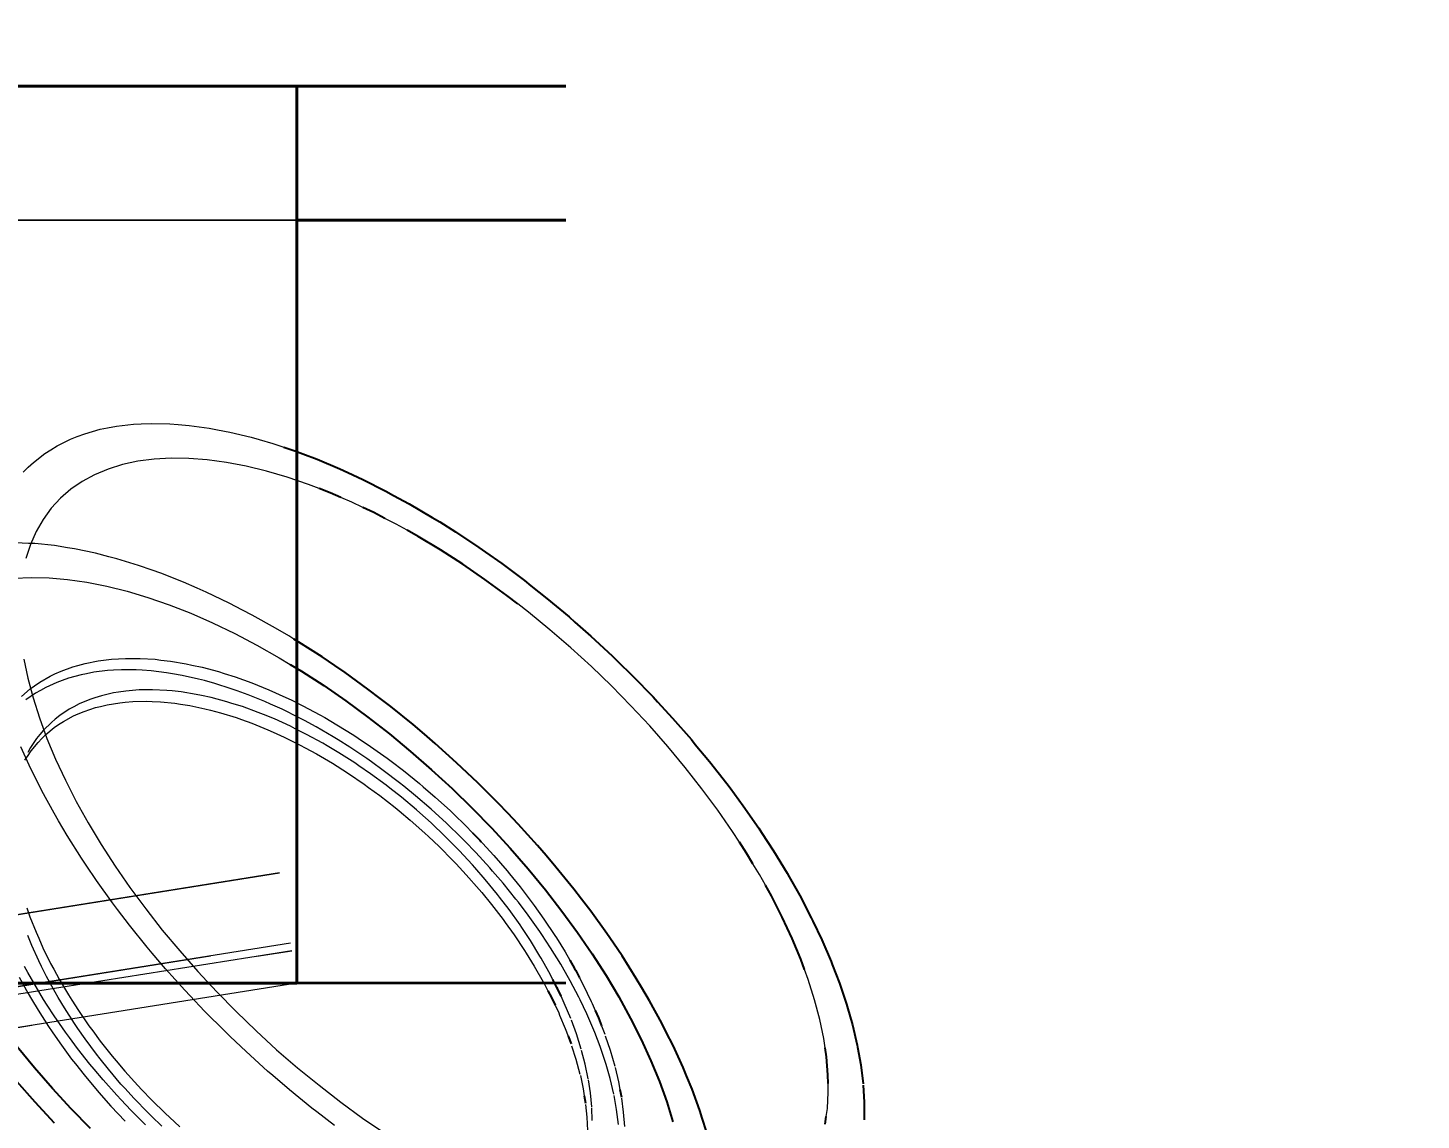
# Model space of a CAD drawing. Header units: millimetres. Extents: x -86814 to -77113, y 29520 to 42516.
# Drawn here: x -79821.1 to -79432.7, y 41516.6 to 41821.1 of the extents above; entities that cross this region are included whole.
import ezdxf

# ---------------------------------------------------------------- set-up
doc = ezdxf.new("R2010")
doc.units = ezdxf.units.MM
doc.linetypes.add('HIDDEN_50', pattern=[225, 150, -75])
for name, color, linetype, lineweight in [('DIMENSIONS', 3, 'Continuous', 18), ('PLATE_HIDDEN', 8, 'HIDDEN_50', 18), ('PLATE_VISIBLE', 7, 'Continuous', 35), ('PROFILE_HIDDEN', 9, 'HIDDEN_50', 18), ('PROFILE_VISIBLE', 4, 'Continuous', 25)]:
    doc.layers.add(name, color=color, linetype=linetype, lineweight=lineweight)
doc.styles.add('OpenSansCondensed-Light', font='OpenSansCondensed-Light.ttf')
doc.dimstyles.new('DIM_1_50', dxfattribs={"dimscale": 50, "dimtxt": 2.5, "dimasz": 2.5, "dimexe": 1.5, "dimexo": 1.5, "dimgap": 1, "dimtad": 1, "dimdec": 0, "dimzin": 12, "dimdsep": 46, "dimtxsty": 'OpenSansCondensed-Light', "dimtsz": 0.00125, "dimcen": 2.5, "dimclrd": 3, "dimclre": 3, "dimclrt": 3, "dimazin": 3, "dimtfac": 0.5, "dimtmove": 2, "dimatfit": 3})

msp = doc.modelspace()

# ---------------------------------------------------------------- linework, layer by layer
at = {"layer": 'PLATE_HIDDEN'}
for p, q in [((-83219.54, 41767.51), (-79746.03, 41767.51)), ((-79746.03, 41767.51), (-83219.54, 41767.51)), ((-83219.54, 41767.51), (-79746.03, 41767.51)), ((-79746.03, 41767.51), (-83219.54, 41767.51)), ((-79746.06, 41554.85), (-79746.06, 41689.85)), ((-79746.06, 41689.85), (-79746.06, 41554.85)), ((-79746.06, 41649.85), (-79746.06, 41554.85)), ((-79746.06, 41649.85), (-79746.06, 41554.85)), ((-79746.06, 41649.85), (-79746.06, 41554.85)), ((-79746.06, 41649.85), (-79746.06, 41554.85)), ((-79746.06, 41554.85), (-79746.06, 41649.85)), ((-79746.06, 41554.85), (-79746.06, 41649.85)), ((-79746.06, 41554.85), (-79746.06, 41649.85)), ((-79746.06, 41554.85), (-79746.06, 41649.85)), ((-79746.06, 41649.85), (-79746.06, 41554.85)), ((-79746.06, 41649.85), (-79746.06, 41554.85)), ((-79746.06, 41649.85), (-79746.06, 41554.85)), ((-79746.06, 41649.85), (-79746.06, 41554.85)), ((-79746.06, 41554.85), (-79746.06, 41649.85)), ((-83204.89, 41035.62), (-79750.95, 41585.54)), ((-79750.95, 41585.54), (-82755.88, 41107.11)), ((-79750.95, 41585.54), (-82755.88, 41107.11)), ((-82755.88, 41107.11), (-79750.95, 41585.54)), ((-83029.08, 41043.55), (-79747.83, 41565.98)), ((-79747.83, 41565.98), (-79969.87, 41530.63)), ((-79747.5, 41563.85), (-79979.4, 41526.93)), ((-79979.4, 41526.93), (-79747.5, 41563.85)), ((-82972.71, 41554.85), (-79746.06, 41554.85)), ((-82936.15, 41554.85), (-79730.98, 41554.85)), ((-79746.06, 41554.85), (-81248.05, 41554.85)), ((-79746.06, 41554.85), (-81248.05, 41554.85)), ((-79746.06, 41554.85), (-81248.05, 41554.85)), ((-79746.06, 41554.85), (-81246.06, 41554.85)), ((-79968.1, 41519.5), (-79746.06, 41554.85)), ((-79746.06, 41554.85), (-79968.1, 41519.5)), ((-79968.1, 41519.5), (-79746.06, 41554.85)), ((-79968.1, 41519.5), (-79746.06, 41554.85)), ((-79746.06, 41554.85), (-79968.1, 41519.5)), ((-79968.1, 41519.5), (-79746.06, 41554.85)), ((-79746.06, 41554.85), (-79968.1, 41519.5)), ((-79746.06, 41554.85), (-79880.56, 41554.85)), ((-79730.98, 41554.85), (-79880.56, 41554.85)), ((-79821.06, 41554.85), (-79671.07, 41554.85)), ((-79821.06, 41554.85), (-79671.07, 41554.85)), ((-79671.07, 41554.85), (-79821.06, 41554.85)), ((-79746.06, 41554.85), (-79810.72, 41554.85)), ((-79746.06, 41554.85), (-79810.72, 41554.85)), ((-79810.72, 41554.85), (-79746.06, 41554.85))]:
    msp.add_line(p, q, dxfattribs=at)
at = {"layer": 'PLATE_VISIBLE'}
for p, q in [((-79746.06, 41804.85), (-83204.57, 41804.85)), ((-79746.06, 41804.85), (-83204.57, 41804.85)), ((-83204.57, 41804.85), (-79746.06, 41804.85)), ((-83204.55, 41804.85), (-79671.07, 41804.85)), ((-79671.07, 41804.85), (-83204.55, 41804.85)), ((-82920.62, 41804.85), (-79671.07, 41804.85)), ((-79671.07, 41804.85), (-82920.62, 41804.85)), ((-81248.05, 41804.85), (-79746.06, 41804.85)), ((-81248.05, 41804.85), (-79746.06, 41804.85)), ((-81248.05, 41804.85), (-79746.06, 41804.85)), ((-81248.05, 41804.85), (-79746.06, 41804.85)), ((-81248.05, 41804.85), (-79746.06, 41804.85)), ((-79746.06, 41804.85), (-81248.05, 41804.85)), ((-79746.06, 41804.85), (-81246.06, 41804.85)), ((-81246.06, 41804.85), (-79746.06, 41804.85)), ((-79671.07, 41804.85), (-79821.06, 41804.85)), ((-79821.06, 41804.85), (-79671.07, 41804.85)), ((-79821.06, 41804.85), (-79671.07, 41804.85)), ((-79671.07, 41804.85), (-79821.06, 41804.85)), ((-79671.07, 41804.85), (-79821.06, 41804.85)), ((-79821.06, 41804.85), (-79671.07, 41804.85)), ((-79746.06, 41804.85), (-79746.06, 41649.85)), ((-79746.06, 41804.85), (-79746.06, 41649.85)), ((-79746.06, 41804.85), (-79746.06, 41649.85)), ((-79746.06, 41804.85), (-79746.06, 41649.85)), ((-79746.06, 41649.85), (-79746.06, 41804.85)), ((-79746.06, 41554.85), (-79746.06, 41804.85)), ((-79746.06, 41804.85), (-79746.06, 41554.85)), ((-79746.06, 41649.85), (-79746.06, 41804.85)), ((-79746.06, 41649.85), (-79746.06, 41804.85)), ((-79746.06, 41649.85), (-79746.06, 41804.85)), ((-79746.06, 41689.85), (-79746.06, 41804.85)), ((-79746.06, 41804.85), (-79746.06, 41649.85)), ((-79746.06, 41804.85), (-79746.06, 41649.85)), ((-79746.06, 41804.85), (-79746.06, 41649.85)), ((-79746.06, 41804.85), (-79746.06, 41649.85)), ((-79746.06, 41804.85), (-79746.06, 41689.85)), ((-79746.06, 41649.85), (-79746.06, 41804.85)), ((-79746.03, 41767.51), (-79671.07, 41767.51)), ((-79671.07, 41767.51), (-79746.03, 41767.51)), ((-79746.03, 41767.51), (-79671.07, 41767.51)), ((-79671.07, 41767.51), (-79746.03, 41767.51)), ((-79851.06, 41554.85), (-79746.06, 41554.85)), ((-79810.72, 41554.85), (-79850.51, 41554.85)), ((-79810.72, 41554.85), (-79850.51, 41554.85)), ((-79850.51, 41554.85), (-79810.72, 41554.85)), ((-79671.07, 41554.85), (-79821.06, 41554.85))]:
    msp.add_line(p, q, dxfattribs=at)
at = {"layer": 'PROFILE_HIDDEN'}
for p, q in [((-79798.88, 41709.6), (-79796.39, 41710.09)), ((-79796.39, 41710.09), (-79791.63, 41710.64)), ((-79791.63, 41710.64), (-79789.47, 41710.73)), ((-79789.47, 41710.73), (-79786.65, 41710.86)), ((-79786.65, 41710.86), (-79781.45, 41710.75)), ((-79781.45, 41710.75), (-79779.2, 41710.56)), ((-79779.2, 41710.56), (-79776.06, 41710.31)), ((-79776.06, 41710.31), (-79770.48, 41709.54)), ((-79812.92, 41704.63), (-79809.18, 41706.48)), ((-79809.18, 41706.48), (-79807.32, 41707.19)), ((-79807.32, 41707.19), (-79805.18, 41708)), ((-79805.18, 41708), (-79800.91, 41709.21)), ((-79800.91, 41709.21), (-79798.88, 41709.6)), ((-79770.48, 41709.54), (-79768.19, 41709.1)), ((-79768.19, 41709.1), (-79764.74, 41708.44)), ((-79764.74, 41708.44), (-79758.85, 41707.02)), ((-79758.85, 41707.02), (-79756.54, 41706.35)), ((-79756.54, 41706.35), (-79752.82, 41705.28)), ((-79819.51, 41700.01), (-79816.36, 41702.48)), ((-79816.36, 41702.48), (-79814.7, 41703.52)), ((-79814.7, 41703.52), (-79812.92, 41704.63)), ((-79752.82, 41705.28), (-79749.75, 41704.25)), ((-79822.36, 41697.25), (-79820.94, 41698.63)), ((-79820.94, 41698.63), (-79819.51, 41700.01)), ((-79798.69, 41698.14), (-79802.44, 41696.57)), ((-79794.68, 41699.39), (-79798.69, 41698.14)), ((-79790.4, 41700.32), (-79794.68, 41699.39)), ((-79785.89, 41700.91), (-79790.4, 41700.32)), ((-79781.15, 41701.17), (-79785.89, 41700.91)), ((-79776.19, 41701.11), (-79781.15, 41701.17)), ((-79771.04, 41700.71), (-79776.19, 41701.11)), ((-79765.7, 41699.99), (-79771.04, 41700.71)), ((-79760.19, 41698.93), (-79765.7, 41699.99)), ((-79754.53, 41697.56), (-79760.19, 41698.93)), ((-79805.91, 41694.69), (-79809.1, 41692.49)), ((-79802.44, 41696.57), (-79805.91, 41694.69)), ((-79748.75, 41695.86), (-79754.53, 41697.56)), ((-79742.84, 41693.85), (-79748.75, 41695.86)), ((-79809.1, 41692.49), (-79811.98, 41689.99)), ((-79739.84, 41692.69), (-79742.84, 41693.85)), ((-79730.76, 41688.91), (-79733.8, 41690.22)), ((-79814.56, 41687.19), (-79816.82, 41684.1)), ((-79811.98, 41689.99), (-79814.56, 41687.19)), ((-79727.68, 41687.46), (-79730.76, 41688.91)), ((-79816.82, 41684.1), (-79818.75, 41680.74)), ((-79718.43, 41682.8), (-79721.52, 41684.4)), ((-79715.32, 41681.06), (-79718.43, 41682.8)), ((-79818.75, 41680.74), (-79820.36, 41677.11)), ((-79820.88, 41677.43), (-79824.4, 41677.58)), ((-79820.36, 41677.11), (-79821.64, 41673.21)), ((-79819.12, 41677.35), (-79820.88, 41677.43)), ((-79813.66, 41676.79), (-79819.12, 41677.35)), ((-79809.99, 41676.21), (-79813.66, 41676.79)), ((-79808.02, 41675.9), (-79809.99, 41676.21)), ((-79802.21, 41674.68), (-79808.02, 41675.9)), ((-79798.45, 41673.71), (-79802.21, 41674.68)), ((-79796.27, 41673.14), (-79798.45, 41673.71)), ((-79790.19, 41671.29), (-79796.27, 41673.14)), ((-79786.38, 41669.95), (-79790.19, 41671.29)), ((-79824.92, 41667.69), (-79820.14, 41667.91)), ((-79820.14, 41667.91), (-79815.16, 41667.8)), ((-79815.16, 41667.8), (-79809.97, 41667.36)), ((-79809.97, 41667.36), (-79804.61, 41666.59)), ((-79784, 41669.12), (-79786.38, 41669.95)), ((-79777.72, 41666.64), (-79784, 41669.12)), ((-79804.61, 41666.59), (-79799.07, 41665.49)), ((-79799.07, 41665.49), (-79793.4, 41664.07)), ((-79793.4, 41664.07), (-79787.59, 41662.33)), ((-79773.91, 41664.97), (-79777.72, 41666.64)), ((-79771.37, 41663.86), (-79773.91, 41664.97)), ((-79764.95, 41660.79), (-79771.37, 41663.86)), ((-79787.59, 41662.33), (-79781.67, 41660.28)), ((-79781.67, 41660.28), (-79775.65, 41657.92)), ((-79761.19, 41658.84), (-79764.95, 41660.79)), ((-79681.48, 41658.23), (-79684.51, 41660.57)), ((-79775.65, 41657.92), (-79769.56, 41655.26)), ((-79769.56, 41655.26), (-79763.41, 41652.31)), ((-79758.5, 41657.44), (-79761.19, 41658.84)), ((-79752.02, 41653.81), (-79758.5, 41657.44)), ((-79675.53, 41653.36), (-79681.48, 41658.23)), ((-79763.41, 41652.31), (-79757.22, 41649.07)), ((-79748.35, 41651.61), (-79752.02, 41653.81)), ((-79746.95, 41650.76), (-79748.35, 41651.61)), ((-79669.68, 41648.3), (-79675.53, 41653.36)), ((-79757.22, 41649.07), (-79751, 41645.56)), ((-79663.96, 41643.07), (-79669.68, 41648.3)), ((-79822.16, 41645.17), (-79821.05, 41639.84)), ((-79807.09, 41643.4), (-79805.08, 41643.96)), ((-79805.08, 41643.96), (-79801.48, 41644.67)), ((-79801.48, 41644.67), (-79799.97, 41644.86)), ((-79799.97, 41644.86), (-79797.72, 41645.14)), ((-79797.72, 41645.14), (-79793.81, 41645.37)), ((-79793.81, 41645.37), (-79792.25, 41645.36)), ((-79792.25, 41645.36), (-79789.76, 41645.35)), ((-79789.76, 41645.35), (-79785.59, 41645.1)), ((-79785.59, 41645.1), (-79784.01, 41644.91)), ((-79784.01, 41644.91), (-79781.3, 41644.6)), ((-79781.3, 41644.6), (-79776.91, 41643.85)), ((-79776.91, 41643.85), (-79775.34, 41643.51)), ((-79751, 41645.56), (-79747.9, 41643.67)), ((-79821.05, 41639.84), (-79819.61, 41634.37)), ((-79817.72, 41638.74), (-79814.85, 41640.39)), ((-79814.85, 41640.39), (-79813.52, 41641.01)), ((-79813.52, 41641.01), (-79811.77, 41641.81)), ((-79811.77, 41641.81), (-79808.52, 41643)), ((-79809.69, 41639.85), (-79811.49, 41639.2)), ((-79806.24, 41640.79), (-79809.69, 41639.85)), ((-79808.52, 41643), (-79807.09, 41643.4)), ((-79804.68, 41641.09), (-79806.24, 41640.79)), ((-79802.63, 41641.49), (-79804.68, 41641.09)), ((-79798.86, 41641.95), (-79802.63, 41641.49)), ((-79797.23, 41642.04), (-79798.86, 41641.95)), ((-79794.94, 41642.17), (-79797.23, 41642.04)), ((-79790.88, 41642.14), (-79794.94, 41642.17)), ((-79789.21, 41642.03), (-79790.88, 41642.14)), ((-79786.7, 41641.87), (-79789.21, 41642.03)), ((-79782.41, 41641.35), (-79786.7, 41641.87)), ((-79780.72, 41641.07), (-79782.41, 41641.35)), ((-79778.01, 41640.6), (-79780.72, 41641.07)), ((-79773.53, 41639.61), (-79778.01, 41640.6)), ((-79775.34, 41643.51), (-79772.43, 41642.87)), ((-79772.43, 41642.87), (-79767.88, 41641.66)), ((-79767.88, 41641.66), (-79766.34, 41641.17)), ((-79766.34, 41641.17), (-79763.26, 41640.21)), ((-79763.26, 41640.21), (-79758.59, 41638.53)), ((-79658.37, 41637.69), (-79663.96, 41643.07)), ((-79822.85, 41634.77), (-79820.39, 41636.86)), ((-79820.39, 41636.86), (-79819.19, 41637.71)), ((-79819.19, 41637.71), (-79817.72, 41638.74)), ((-79817.58, 41636.39), (-79818.93, 41635.62)), ((-79816.04, 41637.26), (-79817.58, 41636.39)), ((-79812.96, 41638.67), (-79816.04, 41637.26)), ((-79811.49, 41639.2), (-79812.96, 41638.67)), ((-79795.82, 41635.93), (-79797.23, 41635.72)), ((-79793.73, 41636.26), (-79795.82, 41635.93)), ((-79790.07, 41636.56), (-79793.73, 41636.26)), ((-79788.61, 41636.58), (-79790.07, 41636.56)), ((-79786.28, 41636.62), (-79788.61, 41636.58)), ((-79782.35, 41636.43), (-79786.28, 41636.62)), ((-79780.87, 41636.27), (-79782.35, 41636.43)), ((-79778.31, 41636), (-79780.87, 41636.27)), ((-79774.17, 41635.33), (-79778.31, 41636)), ((-79771.86, 41639.16), (-79773.53, 41639.61)), ((-79768.97, 41638.38), (-79771.86, 41639.16)), ((-79764.35, 41636.91), (-79768.97, 41638.38)), ((-79762.71, 41636.32), (-79764.35, 41636.91)), ((-79759.67, 41635.22), (-79762.71, 41636.32)), ((-79758.59, 41638.53), (-79757.09, 41637.93)), ((-79757.09, 41637.93), (-79753.88, 41636.62)), ((-79753.88, 41636.62), (-79749.14, 41634.5)), ((-79652.95, 41632.16), (-79658.37, 41637.69)), ((-79818.93, 41635.62), (-79821.62, 41633.76)), ((-79819.61, 41634.37), (-79817.84, 41628.78)), ((-79806.72, 41632.66), (-79808.29, 41631.83)), ((-79803.74, 41633.91), (-79806.72, 41632.66)), ((-79802.4, 41634.34), (-79803.74, 41633.91)), ((-79800.57, 41634.93), (-79802.4, 41634.34)), ((-79802.25, 41631.63), (-79800.79, 41631.99)), ((-79800.79, 41631.99), (-79798.92, 41632.44)), ((-79797.23, 41635.72), (-79800.57, 41634.93)), ((-79798.92, 41632.44), (-79795.44, 41633)), ((-79795.44, 41633), (-79793.9, 41633.14)), ((-79793.9, 41633.14), (-79791.79, 41633.33)), ((-79791.79, 41633.33), (-79788.01, 41633.41)), ((-79788.01, 41633.41), (-79786.43, 41633.35)), ((-79786.43, 41633.35), (-79784.1, 41633.25)), ((-79784.1, 41633.25), (-79780.07, 41632.85)), ((-79780.07, 41632.85), (-79778.47, 41632.6)), ((-79778.47, 41632.6), (-79775.93, 41632.2)), ((-79775.93, 41632.2), (-79771.71, 41631.32)), ((-79772.68, 41635.02), (-79774.17, 41635.33)), ((-79769.94, 41634.43), (-79772.68, 41635.02)), ((-79765.62, 41633.28), (-79769.94, 41634.43)), ((-79764.16, 41632.83), (-79765.62, 41633.28)), ((-79761.25, 41631.91), (-79764.16, 41632.83)), ((-79754.96, 41633.31), (-79759.67, 41635.22)), ((-79753.38, 41632.6), (-79754.96, 41633.31)), ((-79750.22, 41631.18), (-79753.38, 41632.6)), ((-79749.14, 41634.5), (-79747.71, 41633.8)), ((-79747.71, 41633.8), (-79744.39, 41632.17)), ((-79744.39, 41632.17), (-79739.64, 41629.63)), ((-79647.7, 41626.52), (-79652.95, 41632.16)), ((-79817.84, 41628.78), (-79815.75, 41623.07)), ((-79813.41, 41628.41), (-79814.49, 41627.53)), ((-79812.11, 41629.46), (-79813.41, 41628.41)), ((-79809.52, 41631.18), (-79812.11, 41629.46)), ((-79811.15, 41627.8), (-79808.37, 41629.31)), ((-79808.29, 41631.83), (-79809.52, 41631.18)), ((-79808.37, 41629.31), (-79807.02, 41629.89)), ((-79807.02, 41629.89), (-79805.4, 41630.59)), ((-79805.4, 41630.59), (-79802.25, 41631.63)), ((-79771.71, 41631.32), (-79770.12, 41630.91)), ((-79770.12, 41630.91), (-79767.4, 41630.2)), ((-79767.4, 41630.2), (-79763.03, 41628.85)), ((-79763.03, 41628.85), (-79761.48, 41628.29)), ((-79761.48, 41628.29), (-79758.6, 41627.27)), ((-79756.82, 41630.31), (-79761.25, 41631.91)), ((-79755.41, 41629.73), (-79756.82, 41630.31)), ((-79752.35, 41628.48), (-79755.41, 41629.73)), ((-79747.86, 41626.43), (-79752.35, 41628.48)), ((-79745.47, 41628.83), (-79750.22, 41631.18)), ((-79743.97, 41628.02), (-79745.47, 41628.83)), ((-79739.64, 41629.63), (-79738.3, 41628.85)), ((-79738.3, 41628.85), (-79734.91, 41626.88)), ((-79816.66, 41625.39), (-79817.69, 41624.15)), ((-79814.49, 41627.53), (-79816.66, 41625.39)), ((-79816.09, 41624.12), (-79813.72, 41626.07)), ((-79813.72, 41626.07), (-79812.5, 41626.89)), ((-79812.5, 41626.89), (-79811.15, 41627.8)), ((-79758.6, 41627.27), (-79754.14, 41625.46)), ((-79754.14, 41625.46), (-79752.64, 41624.79)), ((-79752.64, 41624.79), (-79749.65, 41623.44)), ((-79746.52, 41625.76), (-79747.86, 41626.43)), ((-79743.36, 41624.18), (-79746.52, 41625.76)), ((-79740.72, 41626.28), (-79743.97, 41628.02)), ((-79738.87, 41621.72), (-79743.36, 41624.18)), ((-79735.99, 41623.52), (-79740.72, 41626.28)), ((-79734.91, 41626.88), (-79730.2, 41623.95)), ((-79642.65, 41620.77), (-79647.7, 41626.52)), ((-79820.2, 41614.6), (-79822.98, 41620.71)), ((-79820.33, 41620.48), (-79821.08, 41619.08)), ((-79818.61, 41623.03), (-79820.33, 41620.48)), ((-79820.16, 41619.57), (-79818.23, 41621.95)), ((-79817.69, 41624.15), (-79818.61, 41623.03)), ((-79818.23, 41621.95), (-79817.18, 41623.01)), ((-79817.18, 41623.01), (-79816.09, 41624.12)), ((-79815.75, 41623.07), (-79813.33, 41617.27)), ((-79749.65, 41623.44), (-79745.15, 41621.2)), ((-79745.15, 41621.2), (-79743.73, 41620.43)), ((-79743.73, 41620.43), (-79740.65, 41618.76)), ((-79737.61, 41620.97), (-79738.87, 41621.72)), ((-79734.39, 41619.06), (-79737.61, 41620.97)), ((-79734.58, 41622.64), (-79735.99, 41623.52)), ((-79731.28, 41620.58), (-79734.58, 41622.64)), ((-79726.62, 41617.46), (-79731.28, 41620.58)), ((-79730.2, 41623.95), (-79728.96, 41623.12)), ((-79728.96, 41623.12), (-79725.54, 41620.83)), ((-79725.54, 41620.83), (-79720.93, 41617.54)), ((-79637.8, 41614.94), (-79642.65, 41620.77)), ((-79821.86, 41617), (-79820.99, 41618.31)), ((-79820.99, 41618.31), (-79820.16, 41619.57)), ((-79813.33, 41617.27), (-79810.6, 41611.39)), ((-79740.65, 41618.76), (-79736.17, 41616.13)), ((-79729.95, 41616.21), (-79734.39, 41619.06)), ((-79725.31, 41616.52), (-79726.62, 41617.46)), ((-79722.01, 41614.15), (-79725.31, 41616.52)), ((-79720.93, 41617.54), (-79719.79, 41616.68)), ((-79719.79, 41616.68), (-79716.38, 41614.09)), ((-79819.13, 41612.44), (-79820.2, 41614.6)), ((-79736.17, 41616.13), (-79734.85, 41615.28)), ((-79734.85, 41615.28), (-79731.72, 41613.3)), ((-79731.72, 41613.3), (-79727.32, 41610.29)), ((-79728.79, 41615.42), (-79729.95, 41616.21)), ((-79725.55, 41613.19), (-79728.79, 41615.42)), ((-79721.2, 41609.99), (-79725.55, 41613.19)), ((-79717.47, 41610.69), (-79722.01, 41614.15)), ((-79716.38, 41614.09), (-79711.91, 41610.47)), ((-79633.17, 41609.04), (-79637.8, 41614.94)), ((-79817.12, 41608.42), (-79819.13, 41612.44)), ((-79810.6, 41611.39), (-79807.57, 41605.46)), ((-79727.32, 41610.29), (-79726.1, 41609.4)), ((-79726.1, 41609.4), (-79722.97, 41607.11)), ((-79720.16, 41609.17), (-79721.2, 41609.99)), ((-79716.94, 41606.64), (-79720.16, 41609.17)), ((-79716.28, 41609.72), (-79717.47, 41610.69)), ((-79713, 41607.07), (-79716.28, 41609.72)), ((-79711.91, 41610.47), (-79710.89, 41609.59)), ((-79710.89, 41609.59), (-79707.54, 41606.71)), ((-79628.78, 41603.09), (-79633.17, 41609.04)), ((-79813.74, 41602.2), (-79817.12, 41608.42)), ((-79807.57, 41605.46), (-79804.25, 41599.48)), ((-79722.97, 41607.11), (-79718.69, 41603.77)), ((-79712.75, 41603.13), (-79716.94, 41606.64)), ((-79708.63, 41603.3), (-79713, 41607.07)), ((-79707.54, 41606.71), (-79703.26, 41602.82)), ((-79812.52, 41600.12), (-79813.74, 41602.2)), ((-79718.69, 41603.77), (-79717.59, 41602.85)), ((-79717.59, 41602.85), (-79714.5, 41600.28)), ((-79711.82, 41602.3), (-79712.75, 41603.13)), ((-79708.67, 41599.48), (-79711.82, 41602.3)), ((-79707.57, 41602.32), (-79708.63, 41603.3)), ((-79704.37, 41599.4), (-79707.57, 41602.32)), ((-79703.26, 41602.82), (-79702.36, 41601.95)), ((-79702.36, 41601.95), (-79699.11, 41598.8)), ((-79624.63, 41597.1), (-79628.78, 41603.09)), ((-79810.08, 41595.95), (-79812.52, 41600.12)), ((-79804.25, 41599.48), (-79800.64, 41593.48)), ((-79714.5, 41600.28), (-79710.41, 41596.65)), ((-79704.7, 41595.71), (-79708.67, 41599.48)), ((-79700.22, 41595.37), (-79704.37, 41599.4)), ((-79699.11, 41598.8), (-79697.09, 41596.73)), ((-79622.69, 41594.1), (-79624.63, 41597.1)), ((-79806.14, 41589.69), (-79810.08, 41595.95)), ((-79800.64, 41593.48), (-79796.75, 41587.48)), ((-79710.41, 41596.65), (-79709.43, 41595.72)), ((-79709.43, 41595.72), (-79706.43, 41592.89)), ((-79703.89, 41594.89), (-79704.7, 41595.71)), ((-79700.85, 41591.82), (-79703.89, 41594.89)), ((-79699.28, 41594.41), (-79700.22, 41595.37)), ((-79696.19, 41591.23), (-79699.28, 41594.41)), ((-79694.69, 41594.24), (-79694.3, 41593.82)), ((-79694.3, 41593.82), (-79691.19, 41590.43)), ((-79804.8, 41587.71), (-79806.14, 41589.69)), ((-79706.43, 41592.89), (-79702.56, 41589.01)), ((-79697.14, 41587.82), (-79700.85, 41591.82)), ((-79692.31, 41586.99), (-79696.19, 41591.23)), ((-79691.19, 41590.43), (-79687.44, 41586.1)), ((-79801.93, 41583.44), (-79804.8, 41587.71)), ((-79796.75, 41587.48), (-79792.61, 41581.5)), ((-79702.56, 41589.01), (-79701.71, 41588.1)), ((-79701.71, 41588.1), (-79698.84, 41585.02)), ((-79696.45, 41587.04), (-79697.14, 41587.82)), ((-79693.57, 41583.74), (-79696.45, 41587.04)), ((-79691.5, 41586.05), (-79692.31, 41586.99)), ((-79688.58, 41582.66), (-79691.5, 41586.05)), ((-79687.44, 41586.1), (-79686.79, 41585.29)), ((-79617.14, 41585.1), (-79618.95, 41588.1)), ((-79797.47, 41577.21), (-79801.93, 41583.44)), ((-79792.61, 41581.5), (-79788.22, 41575.54)), ((-79698.84, 41585.02), (-79695.26, 41580.94)), ((-79690.16, 41579.57), (-79693.57, 41583.74)), ((-79685, 41578.25), (-79688.58, 41582.66)), ((-79686.79, 41585.29), (-79683.86, 41581.7)), ((-79683.86, 41581.7), (-79680.45, 41577.23)), ((-79615.48, 41582.11), (-79617.14, 41585.1)), ((-79695.26, 41580.94), (-79694.54, 41580.07)), ((-79694.54, 41580.07), (-79691.83, 41576.79)), ((-79689.6, 41578.83), (-79690.16, 41579.57)), ((-79686.93, 41575.34), (-79689.6, 41578.83)), ((-79684.32, 41577.36), (-79685, 41578.25)), ((-79821.35, 41575.85), (-79820.48, 41573.31)), ((-79796.05, 41575.36), (-79797.47, 41577.21)), ((-79792.76, 41571.03), (-79796.05, 41575.36)), ((-79788.22, 41575.54), (-79783.59, 41569.64)), ((-79691.83, 41576.79), (-79688.58, 41572.56)), ((-79683.86, 41571.05), (-79686.93, 41575.34)), ((-79681.6, 41573.78), (-79684.32, 41577.36)), ((-79678.38, 41569.25), (-79681.6, 41573.78)), ((-79680.45, 41577.23), (-79679.91, 41576.47)), ((-79679.91, 41576.47), (-79677.21, 41572.7)), ((-79820.48, 41573.31), (-79818.78, 41569)), ((-79787.83, 41564.9), (-79792.76, 41571.03)), ((-79688.58, 41572.56), (-79687.98, 41571.73)), ((-79687.98, 41571.73), (-79685.5, 41568.28)), ((-79683.41, 41570.37), (-79683.86, 41571.05)), ((-79680.99, 41566.73), (-79683.41, 41570.37)), ((-79677.21, 41572.7), (-79674.17, 41568.14)), ((-79819.99, 41565.35), (-79821.07, 41568.08)), ((-79818.78, 41569), (-79818.04, 41567.33)), ((-79818.04, 41567.33), (-79816.85, 41564.66)), ((-79783.59, 41569.64), (-79778.74, 41563.81)), ((-79685.5, 41568.28), (-79682.61, 41563.96)), ((-79678.32, 41562.38), (-79680.99, 41566.73)), ((-79677.82, 41568.42), (-79678.38, 41569.25)), ((-79675.34, 41564.69), (-79677.82, 41568.42)), ((-79674.17, 41568.14), (-79673.74, 41567.45)), ((-79673.74, 41567.45), (-79671.32, 41563.55)), ((-79818.04, 41561.01), (-79819.99, 41565.35)), ((-79816.85, 41564.66), (-79814.71, 41560.3)), ((-79786.37, 41563.18), (-79787.83, 41564.9)), ((-79782.68, 41558.85), (-79786.37, 41563.18)), ((-79778.74, 41563.81), (-79773.68, 41558.06)), ((-79682.61, 41563.96), (-79682.13, 41563.19)), ((-79682.13, 41563.19), (-79679.91, 41559.6)), ((-79677.97, 41561.76), (-79678.32, 41562.38)), ((-79672.5, 41560.09), (-79675.34, 41564.69)), ((-79671.32, 41563.55), (-79670, 41561.25)), ((-79821.04, 41557.8), (-79821.97, 41559.49)), ((-79817.28, 41559.48), (-79818.04, 41561.01)), ((-79815.87, 41556.65), (-79817.28, 41559.48)), ((-79814.71, 41560.3), (-79813.83, 41558.69)), ((-79813.83, 41558.69), (-79812.34, 41555.93)), ((-79777.33, 41552.89), (-79782.68, 41558.85)), ((-79679.91, 41559.6), (-79677.42, 41555.24)), ((-79675.85, 41558.01), (-79677.97, 41561.76)), ((-79672.07, 41559.33), (-79672.5, 41560.09)), ((-79669.87, 41555.49), (-79672.07, 41559.33)), ((-79603.54, 41555.81), (-79604.59, 41558.66)), ((-79823.49, 41556.52), (-79820.96, 41551.91)), ((-79819.43, 41554.88), (-79821.04, 41557.8)), ((-79816.68, 41550.28), (-79819.43, 41554.88)), ((-79813.48, 41552.28), (-79815.87, 41556.65)), ((-79812.34, 41555.93), (-79809.77, 41551.57)), ((-79773.68, 41558.06), (-79768.43, 41552.42)), ((-79677.42, 41555.24), (-79677.06, 41554.55)), ((-79677.06, 41554.55), (-79676.1, 41552.71)), ((-79674.72, 41555.83), (-79675.85, 41558.01)), ((-79667.45, 41550.88), (-79669.87, 41555.49)), ((-79667.29, 41556.33), (-79666.24, 41554.33)), ((-79666.24, 41554.33), (-79664.03, 41549.73)), ((-79601.77, 41550.21), (-79603.54, 41555.81)), ((-79820.96, 41551.91), (-79820.05, 41550.38)), ((-79812.62, 41550.83), (-79813.48, 41552.28)), ((-79810.89, 41547.92), (-79812.62, 41550.83)), ((-79809.77, 41551.57), (-79808.79, 41550.05)), ((-79775.85, 41551.33), (-79777.33, 41552.89)), ((-79771.8, 41547.04), (-79775.85, 41551.33)), ((-79768.43, 41552.42), (-79763.01, 41546.9)), ((-79671.55, 41549.29), (-79672.44, 41551.2)), ((-79667.12, 41550.19), (-79667.45, 41550.88)), ((-79820.05, 41550.38), (-79818.23, 41547.31)), ((-79818.23, 41547.31), (-79815.29, 41542.73)), ((-79815.65, 41548.68), (-79816.68, 41550.28)), ((-79813.73, 41545.7), (-79815.65, 41548.68)), ((-79808.1, 41543.58), (-79810.89, 41547.92)), ((-79808.79, 41550.05), (-79806.99, 41547.23)), ((-79806.99, 41547.23), (-79804.02, 41542.92)), ((-79766.09, 41541.32), (-79771.8, 41547.04)), ((-79763.01, 41546.9), (-79757.43, 41541.51)), ((-79674.11, 41548.7), (-79673.08, 41546.52)), ((-79673.08, 41546.52), (-79672.83, 41545.91)), ((-79669.74, 41544.97), (-79671.55, 41549.29)), ((-79665.25, 41546.28), (-79667.12, 41550.19)), ((-79664.03, 41549.73), (-79663.79, 41549.2)), ((-79663.79, 41549.2), (-79662.92, 41547.18)), ((-79600.33, 41544.74), (-79601.77, 41550.21)), ((-79815.29, 41542.73), (-79814.3, 41541.29)), ((-79810.59, 41541.15), (-79813.73, 41545.7)), ((-79807.15, 41542.22), (-79808.1, 41543.58)), ((-79804.02, 41542.92), (-79802.97, 41541.5)), ((-79672.83, 41545.91), (-79671.25, 41542.19)), ((-79668.16, 41540.68), (-79669.57, 41544.51)), ((-79663.27, 41541.7), (-79665.25, 41546.28)), ((-79661.16, 41542.89), (-79660.28, 41540.62)), ((-79599.23, 41539.42), (-79600.33, 41544.74)), ((-79814.3, 41541.29), (-79812.16, 41538.18)), ((-79809.48, 41539.66), (-79810.59, 41541.15)), ((-79807.26, 41536.66), (-79809.48, 41539.66)), ((-79805.11, 41539.28), (-79807.15, 41542.22)), ((-79801.94, 41535.02), (-79805.11, 41539.28)), ((-79802.97, 41541.5), (-79800.87, 41538.66)), ((-79764.63, 41539.93), (-79766.09, 41541.32)), ((-79760.23, 41535.75), (-79764.63, 41539.93)), ((-79757.43, 41541.51), (-79751.71, 41536.28)), ((-79671.25, 41542.19), (-79670.45, 41540.05)), ((-79666.81, 41536.45), (-79668.16, 41540.68)), ((-79663.04, 41541.1), (-79663.27, 41541.7)), ((-79661.53, 41537.17), (-79663.04, 41541.1)), ((-79660.12, 41540.17), (-79658.75, 41536.12)), ((-79598.84, 41536.83), (-79599.23, 41539.42)), ((-79812.16, 41538.18), (-79808.85, 41533.68)), ((-79803.76, 41532.22), (-79807.26, 41536.66)), ((-79800.95, 41533.77), (-79801.94, 41535.02)), ((-79800.87, 41538.66), (-79797.55, 41534.46)), ((-79754.23, 41530.32), (-79760.23, 41535.75)), ((-79751.71, 41536.28), (-79745.86, 41531.22)), ((-79669.48, 41537.38), (-79668.28, 41533.66)), ((-79665.71, 41532.29), (-79666.72, 41536.08)), ((-79660.02, 41532.68), (-79661.53, 41537.17)), ((-79658.75, 41536.12), (-79657.47, 41531.69)), ((-79808.85, 41533.68), (-79807.8, 41532.35)), ((-79807.8, 41532.35), (-79805.36, 41529.24)), ((-79802.6, 41530.84), (-79803.76, 41532.22)), ((-79798.6, 41530.83), (-79800.95, 41533.77)), ((-79797.55, 41534.46), (-79796.45, 41533.16)), ((-79796.45, 41533.16), (-79794.06, 41530.33)), ((-79745.86, 41531.22), (-79739.9, 41526.35)), ((-79668.28, 41533.66), (-79667.16, 41529.49)), ((-79664.85, 41528.2), (-79665.71, 41532.29)), ((-79659.87, 41532.16), (-79660.02, 41532.68)), ((-79658.75, 41528.25), (-79659.87, 41532.16)), ((-79657.38, 41531.33), (-79656.43, 41527.34)), ((-79805.36, 41529.24), (-79801.7, 41524.87)), ((-79800.1, 41527.85), (-79802.6, 41530.84)), ((-79796.28, 41523.57), (-79800.1, 41527.85)), ((-79795.1, 41526.71), (-79798.6, 41530.83)), ((-79794.06, 41530.33), (-79790.42, 41526.29)), ((-79752.81, 41529.1), (-79754.23, 41530.32)), ((-79748.12, 41525.08), (-79752.81, 41529.1)), ((-79667.06, 41529.06), (-79666.27, 41525.4)), ((-79664.24, 41524.21), (-79664.81, 41527.92)), ((-79657.72, 41523.9), (-79658.75, 41528.25)), ((-79656.43, 41527.34), (-79656.03, 41525.2)), ((-79801.7, 41524.87), (-79800.62, 41523.65)), ((-79800.62, 41523.65), (-79797.89, 41520.58)), ((-79795.09, 41522.31), (-79796.28, 41523.57)), ((-79794.07, 41525.58), (-79795.1, 41526.71)), ((-79791.44, 41522.68), (-79794.07, 41525.58)), ((-79790.42, 41526.29), (-79789.29, 41525.12)), ((-79789.29, 41525.12), (-79786.64, 41522.35)), ((-79741.89, 41520.01), (-79748.12, 41525.08)), ((-79739.9, 41526.35), (-79733.86, 41521.68)), ((-79666.27, 41525.4), (-79665.96, 41523.4)), ((-79663.88, 41520.32), (-79664.24, 41524.21)), ((-79656.94, 41519.63), (-79657.64, 41523.47)), ((-79598.21, 41519.88), (-79597.95, 41524.47)), ((-79597.95, 41524.47), (-79597.99, 41526.87)), ((-79797.89, 41520.58), (-79793.94, 41516.39)), ((-79792.32, 41519.38), (-79795.09, 41522.31)), ((-79788.23, 41515.31), (-79792.32, 41519.38)), ((-79787.65, 41518.74), (-79791.44, 41522.68)), ((-79786.64, 41522.35), (-79782.73, 41518.52)), ((-79740.53, 41518.96), (-79741.89, 41520.01)), ((-79733.86, 41521.68), (-79727.75, 41517.22)), ((-79665.6, 41521.05), (-79665.25, 41517.5)), ((-79663.76, 41516.55), (-79663.87, 41520.12)), ((-79656.41, 41515.46), (-79656.94, 41519.63)), ((-79655.6, 41522.79), (-79655.09, 41518.89)), ((-79598.51, 41517.69), (-79598.21, 41519.88)), ((-79786.61, 41517.74), (-79787.65, 41518.74)), ((-79783.72, 41514.92), (-79786.61, 41517.74)), ((-79782.73, 41518.52), (-79781.59, 41517.47)), ((-79781.59, 41517.47), (-79778.7, 41514.8)), ((-79735.58, 41515.15), (-79740.53, 41518.96)), ((-79727.75, 41517.22), (-79721.58, 41512.99)), ((-79665.25, 41517.5), (-79665.11, 41513.71)), ((-79655.09, 41518.89), (-79654.79, 41514.83))]:
    msp.add_line(p, q, dxfattribs=at)
at = {"layer": 'PROFILE_VISIBLE'}
for p, q in [((-79749.75, 41704.25), (-79746.68, 41703.22)), ((-79746.68, 41703.22), (-79744.39, 41702.36)), ((-79744.39, 41702.36), (-79740.43, 41700.86)), ((-79740.43, 41700.86), (-79734.1, 41698.19)), ((-79734.1, 41698.19), (-79731.87, 41697.16)), ((-79731.87, 41697.16), (-79727.71, 41695.23)), ((-79727.71, 41695.23), (-79721.27, 41691.98)), ((-79736.84, 41691.53), (-79739.84, 41692.69)), ((-79733.8, 41690.22), (-79736.84, 41691.53)), ((-79721.27, 41691.98), (-79719.11, 41690.81)), ((-79719.11, 41690.81), (-79714.8, 41688.46)), ((-79724.61, 41686), (-79727.68, 41687.46)), ((-79714.8, 41688.46), (-79708.32, 41684.66)), ((-79721.52, 41684.4), (-79724.61, 41686)), ((-79708.32, 41684.66), (-79706.27, 41683.38)), ((-79706.27, 41683.38), (-79701.84, 41680.61)), ((-79712.22, 41679.33), (-79715.32, 41681.06)), ((-79706.01, 41675.59), (-79712.22, 41679.33)), ((-79701.84, 41680.61), (-79695.39, 41676.31)), ((-79699.81, 41671.6), (-79706.01, 41675.59)), ((-79695.39, 41676.31), (-79693.47, 41674.95)), ((-79693.47, 41674.95), (-79688.99, 41671.78)), ((-79693.64, 41667.37), (-79699.81, 41671.6)), ((-79688.99, 41671.78), (-79682.64, 41667.03)), ((-79687.53, 41662.91), (-79693.64, 41667.37)), ((-79682.64, 41667.03), (-79680.86, 41665.62)), ((-79680.86, 41665.62), (-79676.37, 41662.06)), ((-79684.51, 41660.57), (-79687.53, 41662.91)), ((-79676.37, 41662.06), (-79670.2, 41656.91)), ((-79670.2, 41656.91), (-79668.58, 41655.48)), ((-79668.58, 41655.48), (-79664.14, 41651.57)), ((-79664.14, 41651.57), (-79658.21, 41646.07)), ((-79745.54, 41649.92), (-79746.95, 41650.76)), ((-79739.07, 41645.77), (-79745.54, 41649.92)), ((-79747.9, 41643.67), (-79744.79, 41641.78)), ((-79735.53, 41643.36), (-79739.07, 41645.77)), ((-79658.21, 41646.07), (-79656.76, 41644.65)), ((-79656.76, 41644.65), (-79652.42, 41640.42)), ((-79744.79, 41641.78), (-79738.6, 41637.76)), ((-79732.64, 41641.39), (-79735.53, 41643.36)), ((-79726.25, 41636.77), (-79732.64, 41641.39)), ((-79652.42, 41640.42), (-79646.8, 41634.63)), ((-79738.6, 41637.76), (-79732.44, 41633.49)), ((-79722.88, 41634.19), (-79726.25, 41636.77)), ((-79732.44, 41633.49), (-79726.33, 41629)), ((-79719.93, 41631.93), (-79722.88, 41634.19)), ((-79646.8, 41634.63), (-79645.53, 41633.25)), ((-79645.53, 41633.25), (-79641.36, 41628.73)), ((-79726.33, 41629), (-79720.3, 41624.3)), ((-79713.7, 41626.9), (-79719.93, 41631.93)), ((-79641.36, 41628.73), (-79636.11, 41622.72)), ((-79720.3, 41624.3), (-79714.36, 41619.4)), ((-79710.53, 41624.2), (-79713.7, 41626.9)), ((-79707.56, 41621.67), (-79710.53, 41624.2)), ((-79701.55, 41616.27), (-79707.56, 41621.67)), ((-79636.11, 41622.72), (-79635.01, 41621.4)), ((-79635.01, 41621.4), (-79631.06, 41616.63)), ((-79714.36, 41619.4), (-79708.53, 41614.31)), ((-79631.06, 41616.63), (-79626.24, 41610.47)), ((-79708.53, 41614.31), (-79702.82, 41609.06)), ((-79698.61, 41613.49), (-79701.55, 41616.27)), ((-79695.67, 41610.71), (-79698.61, 41613.49)), ((-79702.82, 41609.06), (-79697.26, 41603.65)), ((-79689.95, 41605), (-79695.67, 41610.71)), ((-79626.24, 41610.47), (-79625.33, 41609.23)), ((-79625.33, 41609.23), (-79621.66, 41604.26)), ((-79687.27, 41602.18), (-79689.95, 41605)), ((-79697.26, 41603.65), (-79691.86, 41598.11)), ((-79684.39, 41599.17), (-79687.27, 41602.18)), ((-79621.66, 41604.26), (-79617.32, 41598.02)), ((-79691.86, 41598.11), (-79686.64, 41592.45)), ((-79679.02, 41593.22), (-79684.39, 41599.17)), ((-79617.32, 41598.02), (-79616.57, 41596.87)), ((-79697.09, 41596.73), (-79695.08, 41594.66)), ((-79695.08, 41594.66), (-79694.69, 41594.24)), ((-79676.61, 41590.4), (-79679.02, 41593.22)), ((-79620.75, 41591.1), (-79622.69, 41594.1)), ((-79616.57, 41596.87), (-79613.25, 41591.76)), ((-79686.64, 41592.45), (-79681.62, 41586.69)), ((-79673.85, 41587.18), (-79676.61, 41590.4)), ((-79618.95, 41588.1), (-79620.75, 41591.1)), ((-79613.25, 41591.76), (-79609.44, 41585.51)), ((-79681.62, 41586.69), (-79676.8, 41580.85)), ((-79668.89, 41581.06), (-79673.85, 41587.18)), ((-79609.44, 41585.51), (-79608.85, 41584.47)), ((-79613.82, 41579.13), (-79615.48, 41582.11)), ((-79608.85, 41584.47), (-79605.92, 41579.27)), ((-79676.8, 41580.85), (-79672.21, 41574.93)), ((-79666.76, 41578.28), (-79668.89, 41581.06)), ((-79664.16, 41574.88), (-79666.76, 41578.28)), ((-79610.78, 41573.19), (-79613.82, 41579.13)), ((-79605.92, 41579.27), (-79602.69, 41573.07)), ((-79672.21, 41574.93), (-79667.85, 41568.97)), ((-79659.67, 41568.66), (-79664.16, 41574.88)), ((-79608.06, 41567.32), (-79610.78, 41573.19)), ((-79602.69, 41573.07), (-79602.25, 41572.14)), ((-79602.25, 41572.14), (-79599.76, 41566.92)), ((-79667.85, 41568.97), (-79663.74, 41562.98)), ((-79657.83, 41565.95), (-79659.67, 41568.66)), ((-79655.43, 41562.4), (-79657.83, 41565.95)), ((-79605.64, 41561.51), (-79608.06, 41567.32)), ((-79599.76, 41566.92), (-79597.14, 41560.84)), ((-79663.74, 41562.98), (-79659.9, 41556.98)), ((-79651.46, 41556.14), (-79655.43, 41562.4)), ((-79670, 41561.25), (-79668.67, 41558.94)), ((-79668.67, 41558.94), (-79668.35, 41558.33)), ((-79668.35, 41558.33), (-79667.29, 41556.33)), ((-79604.59, 41558.66), (-79605.64, 41561.51)), ((-79597.14, 41560.84), (-79596.83, 41560.04)), ((-79596.83, 41560.04), (-79594.83, 41554.85)), ((-79673.59, 41553.64), (-79674.72, 41555.83)), ((-79659.9, 41556.98), (-79656.33, 41550.98)), ((-79649.92, 41553.54), (-79651.46, 41556.14)), ((-79594.83, 41554.85), (-79592.85, 41548.97)), ((-79676.1, 41552.71), (-79675.14, 41550.87)), ((-79675.14, 41550.87), (-79674.11, 41548.7)), ((-79673.34, 41553.11), (-79673.59, 41553.64)), ((-79672.44, 41551.2), (-79673.34, 41553.11)), ((-79656.33, 41550.98), (-79653.05, 41545.01)), ((-79647.76, 41549.89), (-79649.92, 41553.54)), ((-79662.92, 41547.18), (-79662.04, 41545.16)), ((-79644.35, 41543.66), (-79647.76, 41549.89)), ((-79592.85, 41548.97), (-79592.66, 41548.29)), ((-79592.66, 41548.29), (-79591.2, 41543.2)), ((-79662.04, 41545.16), (-79661.16, 41542.89)), ((-79653.05, 41545.01), (-79650.07, 41539.08)), ((-79643.1, 41541.18), (-79644.35, 41543.66)), ((-79591.2, 41543.2), (-79589.88, 41537.57)), ((-79670.45, 41540.05), (-79669.65, 41537.9)), ((-79650.07, 41539.08), (-79647.39, 41533.21)), ((-79641.23, 41537.47), (-79643.1, 41541.18)), ((-79819.22, 41531.26), (-79824.04, 41537.11)), ((-79638.42, 41531.35), (-79641.23, 41537.47)), ((-79598.46, 41534.25), (-79598.84, 41536.83)), ((-79589.88, 41537.57), (-79589.78, 41537.03)), ((-79589.78, 41537.03), (-79588.89, 41532.1)), ((-79814.2, 41525.5), (-79819.22, 41531.26)), ((-79647.39, 41533.21), (-79645.02, 41527.42)), ((-79637.46, 41529.03), (-79638.42, 41531.35)), ((-79598.03, 41529.26), (-79598.46, 41534.25)), ((-79588.89, 41532.1), (-79588.25, 41526.79)), ((-79824.25, 41527.54), (-79819.16, 41521.74)), ((-79645.02, 41527.42), (-79642.97, 41521.72)), ((-79635.92, 41525.3), (-79637.46, 41529.03)), ((-79597.99, 41526.87), (-79598.03, 41529.26)), ((-79808.98, 41519.84), (-79814.2, 41525.5)), ((-79665.96, 41523.4), (-79665.64, 41521.4)), ((-79656.03, 41525.2), (-79655.63, 41523.07)), ((-79633.74, 41519.34), (-79635.92, 41525.3)), ((-79588.23, 41526.36), (-79587.95, 41521.67)), ((-79819.16, 41521.74), (-79813.69, 41515.85)), ((-79803.58, 41514.3), (-79808.98, 41519.84)), ((-79642.97, 41521.72), (-79641.25, 41516.14)), ((-79633.06, 41517.2), (-79633.74, 41519.34)), ((-79587.95, 41521.67), (-79587.99, 41516.74)), ((-79631.89, 41513.5), (-79633.06, 41517.2)), ((-79598.81, 41515.51), (-79598.51, 41517.69))]:
    msp.add_line(p, q, dxfattribs=at)

# ---------------------------------------------------------------- dimensions: what is measured, and where the dimension line sits
at = {"layer": 'DIMENSIONS'}
msp.add_linear_dim(base=(-77187.95, 37624.53), p1=(-79587.95, 37624.53), p2=(-79587.95, 41921.42), angle=90, dimstyle='DIM_1_50', dxfattribs=at).render()

doc.saveas('drawing.dxf')
